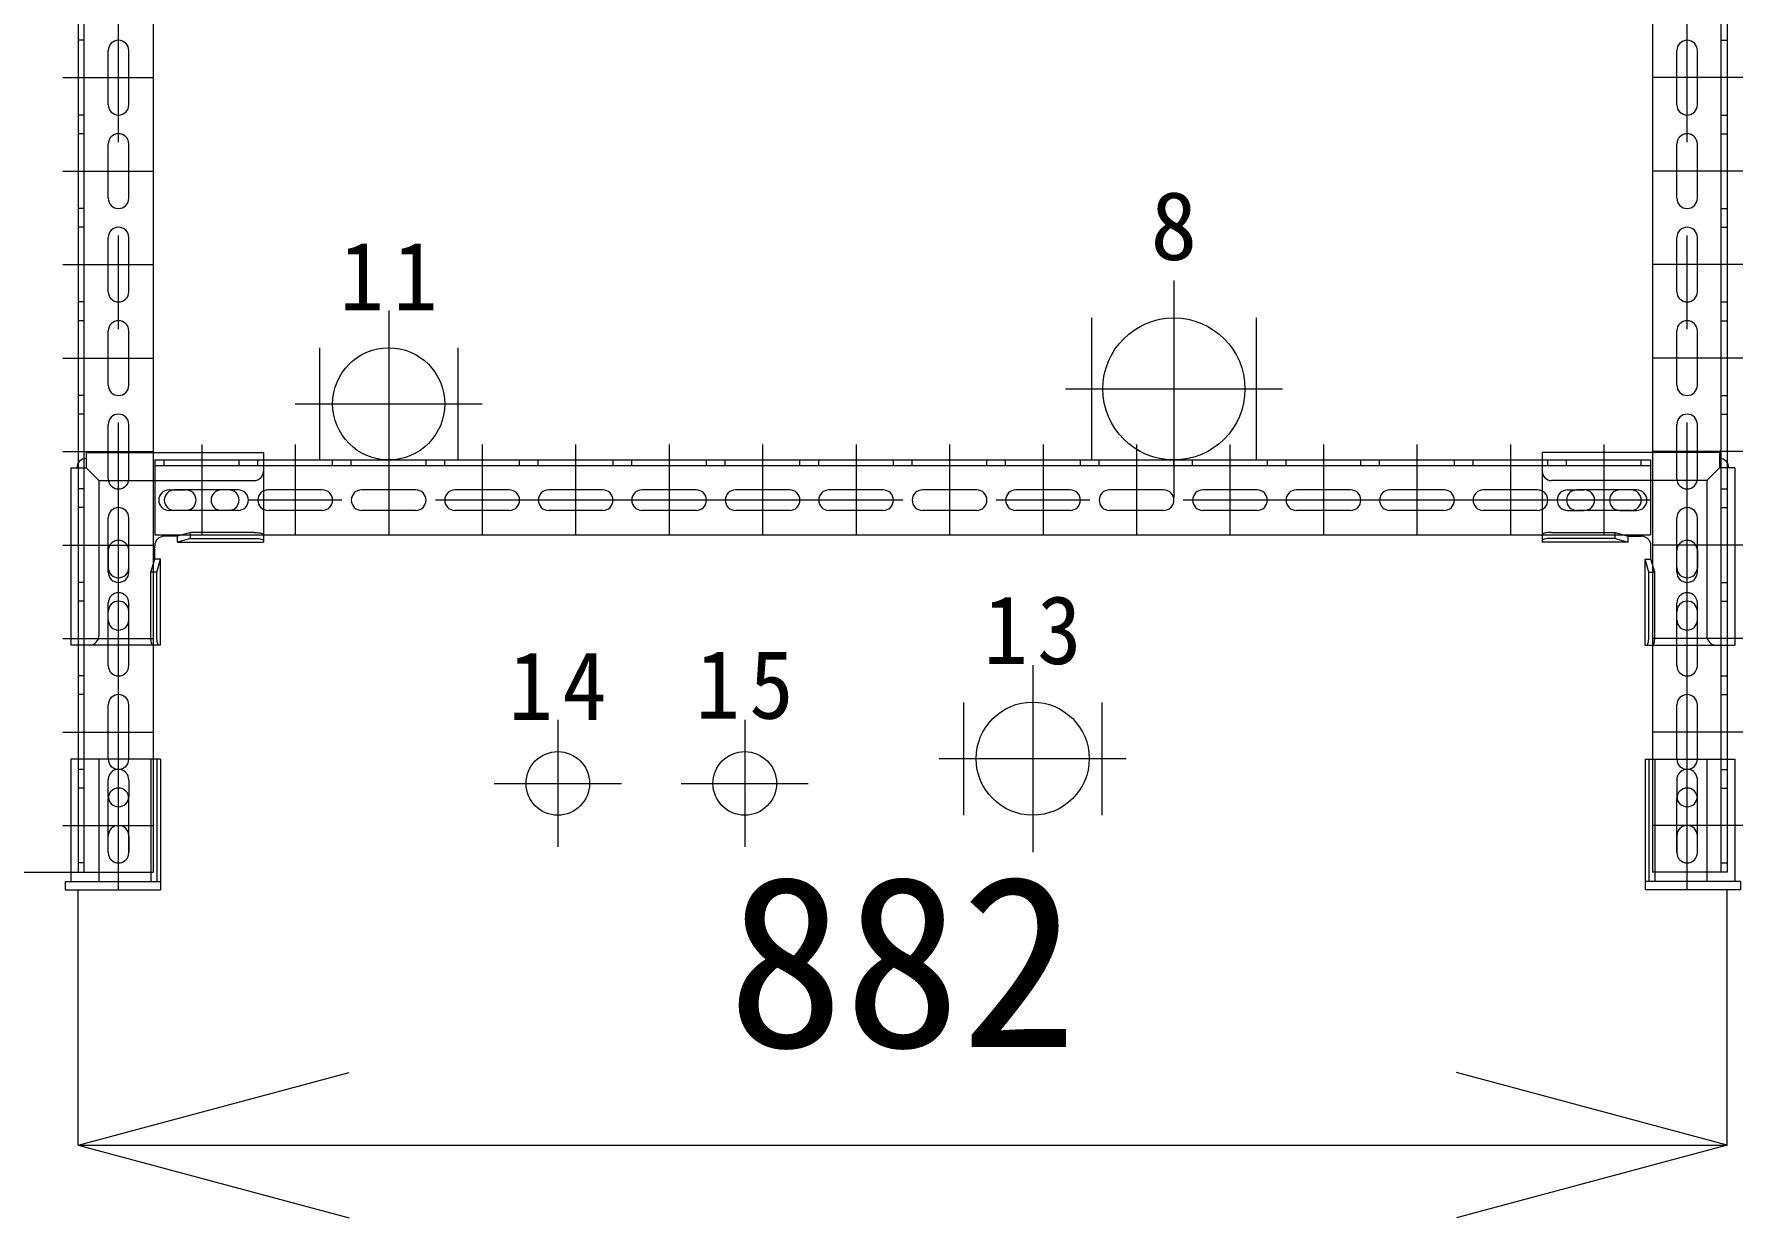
# Model space of a CAD drawing. Units: millimetres at full size, sheet at 1:50. Extents: x -29943 to 12787, y -4404 to 10657.
# Drawn here: x -4052 to -3138, y 1975 to 2608 of the extents above; entities that cross this region are included whole.
import ezdxf
from ezdxf.enums import TextEntityAlignment as Align

# ---------------------------------------------------------------- set-up
doc = ezdxf.new("R2010")
doc.units = ezdxf.units.MM
doc.header["$LTSCALE"] = 50
doc.linetypes.add('CHAIN1', pattern=[8, 5, -1, 1, -1])
for name, color, linetype, lineweight in [('0-0_マルチ横', 3, 'Continuous', 9), ('0-1_接続金具', 7, 'Continuous', 18), ('0-3_マルチ縦', 3, 'Continuous', 9), ('0-C_マルチ寸法', 4, 'Continuous', 9), ('0-D_PS寸法', 4, 'Continuous', 9), ('0-F_文字', 7, 'Continuous', 9), ('1-7_8\u3000脱水ろ液移送配管', 7, 'Continuous', 9), ('1-A_11\u3000市水配管', 7, 'Continuous', 9), ('1-C_13\u3000ボイラーブロー配管', 4, 'Continuous', 9)]:
    doc.layers.add(name, color=color, linetype=linetype, lineweight=lineweight)
doc.styles.add('ＭＳ ゴシック', font='')
doc.styles.get('ＭＳ ゴシック').set_extended_font_data('MS Gothic')

msp = doc.modelspace()

# ---------------------------------------------------------------- linework, layer by layer
at = {"layer": '0-0_マルチ横', "color": 4, "linetype": 'CHAIN1'}
for p, q in [((-3962.07, 2388.76), (-3962.07, 2340.46)), ((-3912.07, 2388.76), (-3912.07, 2340.46)), ((-3862.07, 2388.76), (-3862.07, 2340.46)), ((-3812.07, 2388.76), (-3812.07, 2340.46)), ((-3762.07, 2388.76), (-3762.07, 2340.46)), ((-3712.07, 2388.76), (-3712.07, 2340.46)), ((-3662.07, 2388.76), (-3662.07, 2340.46)), ((-3612.07, 2388.76), (-3612.07, 2340.46)), ((-3562.07, 2388.76), (-3562.07, 2340.46)), ((-3512.07, 2388.76), (-3512.07, 2340.46)), ((-3462.07, 2388.76), (-3462.07, 2340.46)), ((-3412.07, 2388.76), (-3412.07, 2340.46)), ((-3362.07, 2388.76), (-3362.07, 2340.46)), ((-3312.07, 2388.76), (-3312.07, 2340.46)), ((-3262.07, 2388.76), (-3262.07, 2340.46)), ((-3212.07, 2388.76), (-3212.07, 2340.46)), ((-3187.07, 2358.96), (-3987.07, 2358.96))]:
    msp.add_line(p, q, dxfattribs=at)
at = {"layer": '0-0_マルチ横'}
for p, q in [((-3987.07, 2380.46), (-3987.07, 2340.46)), ((-3987.07, 2380.46), (-3187.07, 2380.46)), ((-3187.07, 2377.26), (-3987.07, 2377.26)), ((-3982.07, 2377.26), (-3982.07, 2380.46)), ((-3942.07, 2377.26), (-3942.07, 2380.46)), ((-3932.07, 2377.26), (-3932.07, 2380.46)), ((-3892.07, 2377.26), (-3892.07, 2380.46)), ((-3882.07, 2377.26), (-3882.07, 2380.46)), ((-3842.07, 2377.26), (-3842.07, 2380.46)), ((-3832.07, 2377.26), (-3832.07, 2380.46)), ((-3792.07, 2377.26), (-3792.07, 2380.46)), ((-3782.07, 2377.26), (-3782.07, 2380.46)), ((-3742.07, 2377.26), (-3742.07, 2380.46)), ((-3732.07, 2377.26), (-3732.07, 2380.46)), ((-3692.07, 2377.26), (-3692.07, 2380.46)), ((-3682.07, 2377.26), (-3682.07, 2380.46)), ((-3642.07, 2377.26), (-3642.07, 2380.46)), ((-3632.07, 2377.26), (-3632.07, 2380.46)), ((-3592.07, 2377.26), (-3592.07, 2380.46)), ((-3582.07, 2377.26), (-3582.07, 2380.46)), ((-3542.07, 2377.26), (-3542.07, 2380.46)), ((-3532.07, 2377.26), (-3532.07, 2380.46)), ((-3492.07, 2377.26), (-3492.07, 2380.46)), ((-3482.07, 2377.26), (-3482.07, 2380.46)), ((-3442.07, 2377.26), (-3442.07, 2380.46)), ((-3432.07, 2377.26), (-3432.07, 2380.46)), ((-3392.07, 2377.26), (-3392.07, 2380.46)), ((-3382.07, 2377.26), (-3382.07, 2380.46)), ((-3342.07, 2377.26), (-3342.07, 2380.46)), ((-3332.07, 2377.26), (-3332.07, 2380.46)), ((-3292.07, 2377.26), (-3292.07, 2380.46)), ((-3282.07, 2377.26), (-3282.07, 2380.46)), ((-3242.07, 2377.26), (-3242.07, 2380.46)), ((-3232.07, 2377.26), (-3232.07, 2380.46)), ((-3192.07, 2377.26), (-3192.07, 2380.46)), ((-3187.07, 2380.46), (-3187.07, 2340.46)), ((-3947.57, 2364.46), (-3976.57, 2364.46)), ((-3897.57, 2364.46), (-3926.57, 2364.46)), ((-3847.57, 2364.46), (-3876.57, 2364.46)), ((-3797.57, 2364.46), (-3826.57, 2364.46)), ((-3747.57, 2364.46), (-3776.57, 2364.46)), ((-3697.57, 2364.46), (-3726.57, 2364.46)), ((-3647.57, 2364.46), (-3676.57, 2364.46)), ((-3597.57, 2364.46), (-3626.57, 2364.46)), ((-3547.57, 2364.46), (-3576.57, 2364.46)), ((-3497.57, 2364.46), (-3526.57, 2364.46)), ((-3447.57, 2364.46), (-3476.57, 2364.46)), ((-3397.57, 2364.46), (-3426.57, 2364.46)), ((-3347.57, 2364.46), (-3376.57, 2364.46)), ((-3297.57, 2364.46), (-3326.57, 2364.46)), ((-3247.57, 2364.46), (-3276.57, 2364.46)), ((-3197.57, 2364.46), (-3226.57, 2364.46)), ((-3947.57, 2353.46), (-3976.57, 2353.46)), ((-3897.57, 2353.46), (-3926.57, 2353.46)), ((-3847.57, 2353.46), (-3876.57, 2353.46)), ((-3797.57, 2353.46), (-3826.57, 2353.46)), ((-3747.57, 2353.46), (-3776.57, 2353.46)), ((-3697.57, 2353.46), (-3726.57, 2353.46)), ((-3647.57, 2353.46), (-3676.57, 2353.46)), ((-3597.57, 2353.46), (-3626.57, 2353.46)), ((-3547.57, 2353.46), (-3576.57, 2353.46)), ((-3497.57, 2353.46), (-3526.57, 2353.46)), ((-3447.57, 2353.46), (-3476.57, 2353.46)), ((-3397.57, 2353.46), (-3426.57, 2353.46)), ((-3347.57, 2353.46), (-3376.57, 2353.46)), ((-3297.57, 2353.46), (-3326.57, 2353.46)), ((-3247.57, 2353.46), (-3276.57, 2353.46)), ((-3197.57, 2353.46), (-3226.57, 2353.46)), ((-3987.07, 2340.46), (-3187.07, 2340.46))]:
    msp.add_line(p, q, dxfattribs=at)
for centre, start, end in [((-3976.57, 2358.96), 90, 270), ((-3947.57, 2358.96), 270, 90), ((-3926.57, 2358.96), 90, 270), ((-3897.57, 2358.96), 270, 90), ((-3876.57, 2358.96), 90, 270), ((-3847.57, 2358.96), 270, 90), ((-3826.57, 2358.96), 90, 270), ((-3797.57, 2358.96), 270, 90), ((-3776.57, 2358.96), 90, 270), ((-3747.57, 2358.96), 270, 90), ((-3726.57, 2358.96), 90, 270), ((-3697.57, 2358.96), 270, 90), ((-3676.57, 2358.96), 90, 270), ((-3647.57, 2358.96), 270, 90), ((-3626.57, 2358.96), 90, 270), ((-3597.57, 2358.96), 270, 90), ((-3576.57, 2358.96), 90, 270), ((-3547.57, 2358.96), 270, 90), ((-3526.57, 2358.96), 90, 270), ((-3497.57, 2358.96), 270, 90), ((-3476.57, 2358.96), 90, 270), ((-3447.57, 2358.96), 270, 90), ((-3426.57, 2358.96), 90, 270), ((-3397.57, 2358.96), 270, 90), ((-3376.57, 2358.96), 90, 270), ((-3347.57, 2358.96), 270, 90), ((-3326.57, 2358.96), 90, 270), ((-3297.57, 2358.96), 270, 90), ((-3276.57, 2358.96), 90, 270), ((-3247.57, 2358.96), 270, 90), ((-3226.57, 2358.96), 90, 270), ((-3197.57, 2358.96), 270, 90)]:
    msp.add_arc(centre, 5.5, start, end, dxfattribs=at)
at = {"layer": '0-1_接続金具'}
for p, q in [((-4032.07, 2376.21), (-4032.07, 2281.46)), ((-4032.07, 2376.21), (-4023.82, 2376.21)), ((-4023.82, 2384.46), (-3929.07, 2384.46)), ((-4023.82, 2384.46), (-4023.82, 2376.21)), ((-4023.82, 2376.21), (-4017.07, 2369.46)), ((-3929.07, 2384.46), (-3929.07, 2336.46)), ((-3150.32, 2384.46), (-3245.07, 2384.46)), ((-3245.07, 2384.46), (-3245.07, 2336.46)), ((-3150.32, 2376.21), (-3157.07, 2369.46)), ((-3150.32, 2384.46), (-3150.32, 2376.21)), ((-3142.07, 2376.21), (-3150.32, 2376.21)), ((-3142.07, 2376.21), (-3142.07, 2281.46)), ((-4017.07, 2369.46), (-4017.07, 2286.46)), ((-4017.07, 2369.46), (-3934.07, 2369.46)), ((-3157.07, 2369.46), (-3240.07, 2369.46)), ((-3157.07, 2369.46), (-3157.07, 2286.46)), ((-3979.57, 2364.46), (-3970.57, 2364.46)), ((-3942.57, 2364.46), (-3951.57, 2364.46)), ((-3231.57, 2364.46), (-3222.57, 2364.46)), ((-3194.57, 2364.46), (-3203.57, 2364.46)), ((-3970.57, 2353.46), (-3979.57, 2353.46)), ((-3942.57, 2353.46), (-3951.57, 2353.46)), ((-3231.57, 2353.46), (-3222.57, 2353.46)), ((-3203.57, 2353.46), (-3194.57, 2353.46)), ((-3968, 2341.67), (-3975.07, 2339.62)), ((-3968, 2338.52), (-3968, 2341.67)), ((-3934.07, 2341.67), (-3968, 2341.67)), ((-3240.07, 2341.67), (-3206.14, 2341.67)), ((-3206.14, 2341.67), (-3199.07, 2339.62)), ((-3206.14, 2338.52), (-3206.14, 2341.67)), ((-4012.07, 2331.96), (-4012.07, 2322.96)), ((-4001.07, 2322.96), (-4001.07, 2331.96)), ((-3987.22, 2327.46), (-3987.22, 2334.62)), ((-3975.07, 2339.62), (-3982.22, 2339.62)), ((-3975.07, 2336.46), (-3975.07, 2339.62)), ((-3968, 2338.52), (-3975.07, 2336.46)), ((-3975.07, 2336.46), (-3929.07, 2336.46)), ((-3968, 2338.52), (-3934.07, 2338.52)), ((-3199.07, 2336.46), (-3245.07, 2336.46)), ((-3206.14, 2338.52), (-3240.07, 2338.52)), ((-3206.14, 2338.52), (-3199.07, 2336.46)), ((-3199.07, 2339.62), (-3191.92, 2339.62)), ((-3199.07, 2336.46), (-3199.07, 2339.62)), ((-3186.92, 2327.46), (-3186.92, 2334.62)), ((-3173.07, 2322.96), (-3173.07, 2331.96)), ((-3162.07, 2331.96), (-3162.07, 2322.96)), ((-3989.28, 2320.39), (-3987.22, 2327.46)), ((-3984.07, 2327.46), (-3987.22, 2327.46)), ((-3986.12, 2320.39), (-3984.07, 2327.46)), ((-3984.07, 2281.46), (-3984.07, 2327.46)), ((-3188.01, 2320.39), (-3190.07, 2327.46)), ((-3190.07, 2281.46), (-3190.07, 2327.46)), ((-3190.07, 2327.46), (-3186.92, 2327.46)), ((-3184.86, 2320.39), (-3186.92, 2327.46)), ((-3986.12, 2320.39), (-3989.28, 2320.39)), ((-3989.28, 2286.46), (-3989.28, 2320.39)), ((-3986.12, 2286.46), (-3986.12, 2320.39)), ((-3188.01, 2320.39), (-3184.86, 2320.39)), ((-3188.01, 2286.46), (-3188.01, 2320.39)), ((-3184.86, 2286.46), (-3184.86, 2320.39)), ((-4012.07, 2294.96), (-4012.07, 2303.96)), ((-4001.07, 2294.96), (-4001.07, 2303.96)), ((-3173.07, 2294.96), (-3173.07, 2303.96)), ((-3162.07, 2294.96), (-3162.07, 2303.96)), ((-3984.07, 2281.46), (-4032.07, 2281.46)), ((-3190.07, 2281.46), (-3142.07, 2281.46)), ((-3984.07, 2220.46), (-4032.07, 2220.46)), ((-4032.07, 2220.46), (-4032.07, 2154.96)), ((-4017.07, 2220.46), (-4017.07, 2154.96)), ((-3989.24, 2220.46), (-3989.24, 2154.96)), ((-3986.09, 2220.46), (-3986.09, 2154.96)), ((-3984.07, 2220.46), (-3984.07, 2150.46)), ((-3190.07, 2220.46), (-3142.07, 2220.46)), ((-3190.07, 2220.46), (-3190.07, 2150.46)), ((-3188.05, 2220.46), (-3188.05, 2154.96)), ((-3184.9, 2220.46), (-3184.9, 2154.96)), ((-3157.07, 2220.46), (-3157.07, 2154.96)), ((-3142.07, 2220.46), (-3142.07, 2154.96)), ((-4012.07, 2200.46), (-4012.07, 2209.46)), ((-4001.07, 2209.46), (-4001.07, 2200.46)), ((-3173.07, 2209.46), (-3173.07, 2200.46)), ((-3162.07, 2200.46), (-3162.07, 2209.46)), ((-4012.07, 2170.46), (-4012.07, 2179.46)), ((-4001.07, 2179.46), (-4001.07, 2170.46)), ((-3173.07, 2179.46), (-3173.07, 2170.46)), ((-3162.07, 2170.46), (-3162.07, 2179.46)), ((-4035.07, 2154.96), (-3984.07, 2154.96)), ((-4035.07, 2154.96), (-4035.07, 2150.46)), ((-4035.07, 2150.46), (-3984.07, 2150.46)), ((-3139.07, 2154.96), (-3190.07, 2154.96)), ((-3139.07, 2150.46), (-3190.07, 2150.46)), ((-3139.07, 2154.96), (-3139.07, 2150.46))]:
    msp.add_line(p, q, dxfattribs=at)
for points in [[(-3934.07, 2341.67), (-3933.2, 2341.66), (-3932.36, 2341.61), (-3931.57, 2341.54), (-3930.85, 2341.43), (-3930.24, 2341.31), (-3929.74, 2341.16), (-3929.37, 2341), (-3929.14, 2340.82), (-3929.07, 2340.64)], [(-3240.07, 2341.67), (-3240.94, 2341.66), (-3241.78, 2341.61), (-3242.57, 2341.54), (-3243.28, 2341.43), (-3243.9, 2341.31), (-3244.4, 2341.16), (-3244.77, 2341), (-3244.99, 2340.82), (-3245.07, 2340.64)], [(-3934.07, 2338.52), (-3933.2, 2338.51), (-3932.36, 2338.46), (-3931.57, 2338.38), (-3930.85, 2338.28), (-3930.24, 2338.15), (-3929.74, 2338.01), (-3929.37, 2337.84), (-3929.14, 2337.67), (-3929.07, 2337.49)], [(-3240.07, 2338.52), (-3240.94, 2338.51), (-3241.78, 2338.46), (-3242.57, 2338.38), (-3243.28, 2338.28), (-3243.9, 2338.15), (-3244.4, 2338.01), (-3244.77, 2337.84), (-3244.99, 2337.67), (-3245.07, 2337.49)], [(-3988.25, 2281.46), (-3988.43, 2281.54), (-3988.6, 2281.77), (-3988.76, 2282.13), (-3988.91, 2282.63), (-3989.04, 2283.25), (-3989.14, 2283.96), (-3989.21, 2284.75), (-3989.26, 2285.6), (-3989.28, 2286.46)], [(-3985.1, 2281.46), (-3985.27, 2281.54), (-3985.45, 2281.77), (-3985.61, 2282.13), (-3985.76, 2282.63), (-3985.88, 2283.25), (-3985.99, 2283.96), (-3986.06, 2284.75), (-3986.11, 2285.6), (-3986.12, 2286.46)], [(-3189.04, 2281.46), (-3188.86, 2281.54), (-3188.69, 2281.77), (-3188.53, 2282.13), (-3188.38, 2282.63), (-3188.25, 2283.25), (-3188.15, 2283.96), (-3188.07, 2284.75), (-3188.03, 2285.6), (-3188.01, 2286.46)], [(-3185.89, 2281.46), (-3185.71, 2281.54), (-3185.54, 2281.77), (-3185.37, 2282.13), (-3185.23, 2282.63), (-3185.1, 2283.25), (-3185, 2283.96), (-3184.92, 2284.75), (-3184.88, 2285.6), (-3184.86, 2286.46)]]:
    msp.add_lwpolyline(points, dxfattribs=at)
for centre, radius, start, end in [((-4023.82, 2376.21), 5.05, 90, 180), ((-3150.32, 2376.21), 5.05, 0, 90), ((-3934.07, 2374.46), 5, 270, 0), ((-3240.07, 2374.46), 5, 180, 270), ((-3979.57, 2358.96), 5.5, 90, 270), ((-3970.57, 2358.96), 5.5, 270, 90), ((-3951.57, 2358.96), 5.5, 90, 270), ((-3942.57, 2358.96), 5.5, 270, 90), ((-3231.57, 2358.96), 5.5, 90, 270), ((-3222.57, 2358.96), 5.5, 270, 90), ((-3203.57, 2358.96), 5.5, 90, 270), ((-3194.57, 2358.96), 5.5, 270, 90), ((-4006.57, 2331.96), 5.5, 0, 180), ((-3982.22, 2334.62), 5, 90, 180), ((-3191.92, 2334.62), 5, 0, 90), ((-3167.57, 2331.96), 5.5, 0, 180), ((-4006.57, 2322.96), 5.5, 180, 0), ((-3167.57, 2322.96), 5.5, 180, 0), ((-4006.57, 2303.96), 5.5, 0, 180), ((-3167.57, 2303.96), 5.5, 0, 180), ((-4006.57, 2294.96), 5.5, 180, 0), ((-3167.57, 2294.96), 5.5, 180, 0), ((-4022.07, 2286.46), 5, 270, 0), ((-3152.07, 2286.46), 5, 180, 270), ((-4006.57, 2209.46), 5.5, 0, 158.00054), ((-3167.57, 2209.46), 5.5, 21.99946, 180), ((-4006.57, 2209.46), 5.5, 158.00054, 180), ((-3167.57, 2209.46), 5.5, 0, 21.99946), ((-4006.57, 2200.46), 5.5, 180, 0), ((-3167.57, 2200.46), 5.5, 180, 0), ((-4006.57, 2179.46), 5.5, 0, 180), ((-3167.57, 2179.46), 5.5, 0, 180), ((-4006.57, 2170.46), 5.5, 180, 0), ((-3167.57, 2170.46), 5.5, 180, 0)]:
    msp.add_arc(centre, radius, start, end, dxfattribs=at)
at = {"layer": '0-3_マルチ縦', "color": 4, "linetype": 'CHAIN1'}
for p, q in [((-4006.57, 2150.46), (-4006.57, 3159.96)), ((-3167.57, 2150.46), (-3167.57, 3159.96)), ((-4036.36, 2584.96), (-3988.07, 2584.96)), ((-3137.77, 2584.96), (-3186.07, 2584.96)), ((-4036.36, 2534.96), (-3988.07, 2534.96)), ((-3137.77, 2534.96), (-3186.07, 2534.96)), ((-4036.36, 2484.96), (-3988.07, 2484.96)), ((-3137.77, 2484.96), (-3186.07, 2484.96)), ((-4036.36, 2434.96), (-3988.07, 2434.96)), ((-3137.77, 2434.96), (-3186.07, 2434.96)), ((-4036.36, 2384.96), (-3988.07, 2384.96)), ((-3137.77, 2384.96), (-3186.07, 2384.96)), ((-4036.36, 2334.96), (-3988.07, 2334.96)), ((-3137.77, 2334.96), (-3186.07, 2334.96)), ((-4036.36, 2284.96), (-3988.07, 2284.96)), ((-3137.77, 2284.96), (-3186.07, 2284.96)), ((-4036.36, 2234.96), (-3988.07, 2234.96)), ((-3137.77, 2234.96), (-3186.07, 2234.96)), ((-4036.36, 2184.96), (-3988.07, 2184.96)), ((-3137.77, 2184.96), (-3186.07, 2184.96))]:
    msp.add_line(p, q, dxfattribs=at)
at = {"layer": '0-3_マルチ縦'}
for p, q in [((-4028.07, 3109.96), (-4028.07, 2159.96)), ((-4024.87, 2159.96), (-4024.87, 3109.96)), ((-3988.07, 3109.96), (-3988.07, 2159.96)), ((-3186.07, 3109.96), (-3186.07, 2159.96)), ((-3149.27, 2159.96), (-3149.27, 3109.96)), ((-3146.07, 3109.96), (-3146.07, 2159.96)), ((-4024.87, 2604.96), (-4028.07, 2604.96)), ((-3149.27, 2604.96), (-3146.07, 2604.96)), ((-4012.07, 2570.46), (-4012.07, 2599.46)), ((-4001.07, 2570.46), (-4001.07, 2599.46)), ((-3173.07, 2570.46), (-3173.07, 2599.46)), ((-3162.07, 2570.46), (-3162.07, 2599.46)), ((-4024.87, 2564.96), (-4028.07, 2564.96)), ((-3149.27, 2564.96), (-3146.07, 2564.96)), ((-4024.87, 2554.96), (-4028.07, 2554.96)), ((-3149.27, 2554.96), (-3146.07, 2554.96)), ((-4012.07, 2520.46), (-4012.07, 2549.46)), ((-4001.07, 2520.46), (-4001.07, 2549.46)), ((-3173.07, 2520.46), (-3173.07, 2549.46)), ((-3162.07, 2520.46), (-3162.07, 2549.46)), ((-4024.87, 2514.96), (-4028.07, 2514.96)), ((-3149.27, 2514.96), (-3146.07, 2514.96)), ((-4024.87, 2504.96), (-4028.07, 2504.96)), ((-3149.27, 2504.96), (-3146.07, 2504.96)), ((-4012.07, 2470.46), (-4012.07, 2499.46)), ((-4001.07, 2470.46), (-4001.07, 2499.46)), ((-3173.07, 2470.46), (-3173.07, 2499.46)), ((-3162.07, 2470.46), (-3162.07, 2499.46)), ((-4024.87, 2464.96), (-4028.07, 2464.96)), ((-3149.27, 2464.96), (-3146.07, 2464.96)), ((-4024.87, 2454.96), (-4028.07, 2454.96)), ((-4012.07, 2420.46), (-4012.07, 2449.46)), ((-4001.07, 2420.46), (-4001.07, 2449.46)), ((-3173.07, 2420.46), (-3173.07, 2449.46)), ((-3162.07, 2420.46), (-3162.07, 2449.46)), ((-3149.27, 2454.96), (-3146.07, 2454.96)), ((-4024.87, 2414.96), (-4028.07, 2414.96)), ((-3149.27, 2414.96), (-3146.07, 2414.96)), ((-4024.87, 2404.96), (-4028.07, 2404.96)), ((-3149.27, 2404.96), (-3146.07, 2404.96)), ((-4012.07, 2370.46), (-4012.07, 2399.46)), ((-4001.07, 2370.46), (-4001.07, 2399.46)), ((-3173.07, 2370.46), (-3173.07, 2399.46)), ((-3162.07, 2370.46), (-3162.07, 2399.46)), ((-4024.87, 2364.96), (-4028.07, 2364.96)), ((-3149.27, 2364.96), (-3146.07, 2364.96)), ((-4024.87, 2354.96), (-4028.07, 2354.96)), ((-4012.07, 2320.46), (-4012.07, 2349.46)), ((-4001.07, 2320.46), (-4001.07, 2349.46)), ((-3173.07, 2320.46), (-3173.07, 2349.46)), ((-3162.07, 2320.46), (-3162.07, 2349.46)), ((-3149.27, 2354.96), (-3146.07, 2354.96)), ((-4024.87, 2314.96), (-4028.07, 2314.96)), ((-3149.27, 2314.96), (-3146.07, 2314.96)), ((-4024.87, 2304.96), (-4028.07, 2304.96)), ((-3149.27, 2304.96), (-3146.07, 2304.96)), ((-4012.07, 2270.46), (-4012.07, 2299.46)), ((-4001.07, 2270.46), (-4001.07, 2299.46)), ((-3173.07, 2270.46), (-3173.07, 2299.46)), ((-3162.07, 2270.46), (-3162.07, 2299.46)), ((-4024.87, 2264.96), (-4028.07, 2264.96)), ((-3149.27, 2264.96), (-3146.07, 2264.96)), ((-4024.87, 2254.96), (-4028.07, 2254.96)), ((-4012.07, 2220.46), (-4012.07, 2249.46)), ((-4001.07, 2220.46), (-4001.07, 2249.46)), ((-3173.07, 2220.46), (-3173.07, 2249.46)), ((-3162.07, 2220.46), (-3162.07, 2249.46)), ((-3149.27, 2254.96), (-3146.07, 2254.96)), ((-4024.87, 2214.96), (-4028.07, 2214.96)), ((-3149.27, 2214.96), (-3146.07, 2214.96)), ((-4024.87, 2204.96), (-4028.07, 2204.96)), ((-3149.27, 2204.96), (-3146.07, 2204.96)), ((-4012.07, 2170.46), (-4012.07, 2199.46)), ((-4001.07, 2170.46), (-4001.07, 2199.46)), ((-3173.07, 2170.46), (-3173.07, 2199.46)), ((-3162.07, 2170.46), (-3162.07, 2199.46)), ((-4024.87, 2164.96), (-4028.07, 2164.96)), ((-4028.07, 2159.96), (-3988.07, 2159.96)), ((-3146.07, 2159.96), (-3186.07, 2159.96)), ((-3149.27, 2164.96), (-3146.07, 2164.96))]:
    msp.add_line(p, q, dxfattribs=at)
for centre, start, end in [((-4006.57, 2599.46), 0, 180), ((-3167.57, 2599.46), 0, 180), ((-4006.57, 2570.46), 180, 0), ((-3167.57, 2570.46), 180, 0), ((-4006.57, 2549.46), 0, 180), ((-3167.57, 2549.46), 0, 180), ((-4006.57, 2520.46), 180, 0), ((-3167.57, 2520.46), 180, 0), ((-4006.57, 2499.46), 0, 180), ((-3167.57, 2499.46), 0, 180), ((-4006.57, 2470.46), 180, 0), ((-3167.57, 2470.46), 180, 0), ((-4006.57, 2449.46), 0, 180), ((-3167.57, 2449.46), 0, 180), ((-4006.57, 2420.46), 180, 0), ((-3167.57, 2420.46), 180, 0), ((-4006.57, 2399.46), 0, 180), ((-3167.57, 2399.46), 0, 180), ((-4006.57, 2370.46), 180, 0), ((-3167.57, 2370.46), 180, 0), ((-4006.57, 2349.46), 0, 180), ((-3167.57, 2349.46), 0, 180), ((-4006.57, 2320.46), 180, 0), ((-3167.57, 2320.46), 180, 0), ((-4006.57, 2299.46), 0, 180), ((-3167.57, 2299.46), 0, 180), ((-4006.57, 2270.46), 180, 0), ((-3167.57, 2270.46), 180, 0), ((-4006.57, 2249.46), 0, 180), ((-3167.57, 2249.46), 0, 180), ((-4006.57, 2220.46), 180, 0), ((-3167.57, 2220.46), 180, 0), ((-4006.57, 2199.46), 0, 180), ((-3167.57, 2199.46), 0, 180), ((-4006.57, 2170.46), 180, 0), ((-3167.57, 2170.46), 180, 0)]:
    msp.add_arc(centre, 5.5, start, end, dxfattribs=at)
at = {"layer": '0-C_マルチ寸法'}
msp.add_line((-4258.24, 2159.96), (-4028.07, 2159.96), dxfattribs=at)
at = {"layer": '0-D_PS寸法'}
for p, q in [((-4028.07, 2013.94), (-4028.07, 2150.46)), ((-3146.07, 2013.94), (-3146.07, 2150.46)), ((-4028.07, 2013.94), (-3883.18, 2052.76)), ((-3146.07, 2013.94), (-3290.96, 2052.76)), ((-4028.07, 2013.94), (-3146.07, 2013.94)), ((-4028.07, 2013.94), (-3883.18, 1975.11)), ((-3146.07, 2013.94), (-3290.96, 1975.11))]:
    msp.add_line(p, q, dxfattribs=at)
at = {"layer": '1-7_8\u3000脱水ろ液移送配管', "color": 4, "linetype": 'CHAIN1'}
for p, q in [((-3442.07, 2476.46), (-3442.07, 2360.46)), ((-3500.07, 2418.46), (-3384.07, 2418.46))]:
    msp.add_line(p, q, dxfattribs=at)
at = {"layer": '1-7_8\u3000脱水ろ液移送配管'}
for p, q in [((-3486.07, 2456.46), (-3486.07, 2380.46)), ((-3398.07, 2456.46), (-3398.07, 2380.46))]:
    msp.add_line(p, q, dxfattribs=at)
at = {"layer": '1-7_8\u3000脱水ろ液移送配管', "color": 3}
msp.add_circle((-3442.07, 2418.46), 38, dxfattribs=at)
at = {"layer": '1-A_11\u3000市水配管', "color": 4, "linetype": 'CHAIN1'}
for p, q in [((-3862.07, 2460.46), (-3862.07, 2360.46)), ((-3912.07, 2410.46), (-3812.07, 2410.46))]:
    msp.add_line(p, q, dxfattribs=at)
at = {"layer": '1-A_11\u3000市水配管'}
for p, q in [((-3899.07, 2440.46), (-3899.07, 2380.46)), ((-3825.07, 2440.46), (-3825.07, 2380.46))]:
    msp.add_line(p, q, dxfattribs=at)
at = {"layer": '1-A_11\u3000市水配管', "color": 3}
msp.add_circle((-3862.07, 2410.46), 30, dxfattribs=at)
at = {"layer": '1-C_13\u3000ボイラーブロー配管', "linetype": 'CHAIN1'}
for p, q in [((-3517.61, 2270.71), (-3517.61, 2170.71)), ((-3771.61, 2241.46), (-3771.61, 2173.46)), ((-3671.61, 2241.46), (-3671.61, 2173.46)), ((-3567.61, 2220.71), (-3467.61, 2220.71)), ((-3805.61, 2207.46), (-3737.61, 2207.46)), ((-3705.61, 2207.46), (-3637.61, 2207.46))]:
    msp.add_line(p, q, dxfattribs=at)
at = {"layer": '1-C_13\u3000ボイラーブロー配管', "color": 7}
for p, q in [((-3554.61, 2250.71), (-3554.61, 2190.46)), ((-3480.61, 2250.71), (-3480.61, 2190.46))]:
    msp.add_line(p, q, dxfattribs=at)
at = {"layer": '1-C_13\u3000ボイラーブロー配管', "color": 3}
for centre, radius in [((-3517.61, 2220.71), 30.25), ((-3771.61, 2207.46), 17), ((-3671.61, 2207.46), 17)]:
    msp.add_circle(centre, radius, dxfattribs=at)

# ---------------------------------------------------------------- texts
at = {"layer": '0-D_PS寸法', "style": 'ＭＳ ゴシック'}
msp.add_text('882', height=91.64, dxfattribs=at).set_placement((-3680.82, 2038.94), align=Align.BOTTOM_LEFT)
at = {"layer": '0-F_文字', "style": 'ＭＳ ゴシック'}
msp.add_text('8', height=36.66, dxfattribs=at).set_placement((-3454.57, 2476.46), align=Align.BOTTOM_LEFT)
msp.add_text('8', height=36.66, dxfattribs=at).set_placement((-3454.57, 2476.46), align=Align.BOTTOM_LEFT)
at = {"layer": '0-F_文字', "char_height": 36.66, "attachment_point": 7, "style": 'ＭＳ ゴシック'}
for s, insert in [('\\T1.21;\\W0.95;11', (-3888.32, 2460.46)), ('\\T1.21;\\W0.95;13', (-3543.86, 2270.71)), ('\\T1.21;\\W0.95;14', (-3797.86, 2241.46)), ('\\T1.21;\\W0.95;15', (-3697.86, 2241.46))]:
    msp.add_mtext(s, dxfattribs=dict(at, insert=insert))

doc.saveas('drawing.dxf')
